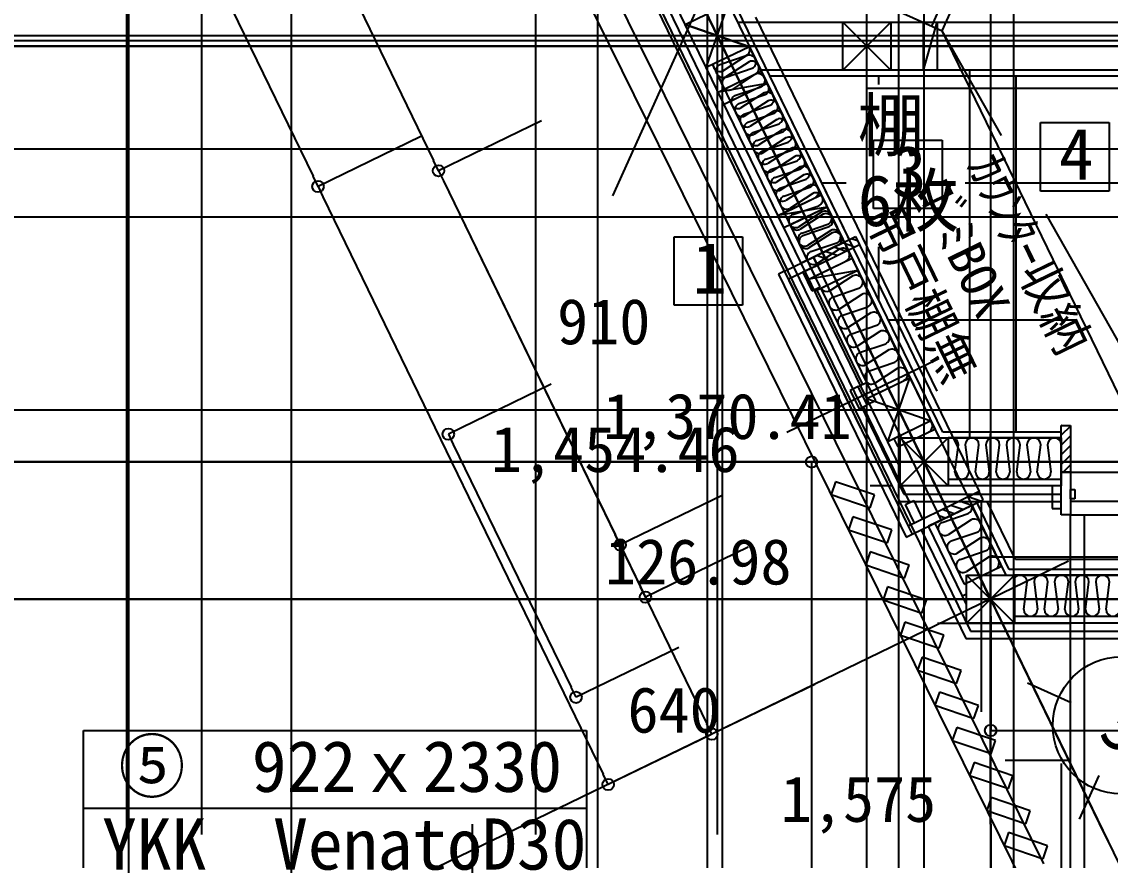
# Model space of a CAD drawing. Header units: metres. Extents: x 10861 to 26950, y 7268 to 22901.
# Drawn here: x 16245 to 18626, y 9954 to 11788 of the extents above; entities that cross this region are included whole.
import ezdxf

# ---------------------------------------------------------------- set-up
doc = ezdxf.new("R2010")
doc.units = ezdxf.units.M

msp = doc.modelspace()

# ---------------------------------------------------------------- linework, layer by layer
at = {"layer": 'COL_1F'}
for p, q in [((17696.1, 11782.4), (17790.6, 11828.2)), ((17741.9, 11687.9), (17790.6, 11828.2)), ((17790.6, 11828.2), (17836.4, 11733.7)), ((18040.7, 11682.5), (18040.7, 11787.5)), ((18040.7, 11787.5), (18145.7, 11787.5)), ((18145.7, 11682.5), (18040.7, 11787.5)), ((18040.7, 11682.5), (18145.7, 11787.5)), ((18145.7, 11787.5), (18145.7, 11682.5)), ((17741.9, 11687.9), (17696.1, 11782.4)), ((17696.1, 11782.4), (17836.4, 11733.7)), ((17836.4, 11733.7), (17741.9, 11687.9)), ((18145.7, 11682.5), (18040.7, 11682.5)), ((18093.2, 10963.6), (18187.7, 11009.4)), ((18139, 10869.1), (18187.7, 11009.4)), ((18187.7, 11009.4), (18233.5, 10914.9)), ((18139, 10869.1), (18093.2, 10963.6)), ((18093.2, 10963.6), (18233.5, 10914.9)), ((18233.5, 10914.9), (18139, 10869.1)), ((18166.2, 10877.5), (18271.2, 10877.5)), ((18166.2, 10772.5), (18166.2, 10877.5)), ((18166.2, 10772.5), (18271.2, 10877.5)), ((18166.2, 10877.5), (18271.2, 10772.5)), ((18271.2, 10877.5), (18271.2, 10772.5)), ((18271.2, 10772.5), (18166.2, 10772.5))]:
    msp.add_line(p, q, dxfattribs=at)
at = {"layer": 'COL_2F'}
for p, q in [((17696.1, 11782.4), (17790.6, 11828.2)), ((17741.9, 11687.9), (17790.6, 11828.2)), ((17790.6, 11828.2), (17836.4, 11733.7)), ((17741.9, 11687.9), (17696.1, 11782.4)), ((17836.4, 11733.7), (17696.1, 11782.4)), ((17836.4, 11733.7), (17741.9, 11687.9)), ((18311.7, 10472.5), (18311.7, 10577.5)), ((18311.7, 10577.5), (18416.7, 10577.5)), ((18416.7, 10472.5), (18311.7, 10577.5)), ((18311.7, 10472.5), (18416.7, 10577.5)), ((18416.7, 10577.5), (18416.7, 10472.5)), ((18416.7, 10472.5), (18311.7, 10472.5))]:
    msp.add_line(p, q, dxfattribs=at)
at = {"layer": 'GLID'}
for p, q in [((16474.6, 10010), (16474.6, 22205)), ((16474.6, 10010), (16474.6, 22205)), ((16474.6, 10010), (16474.6, 22205)), ((16478.7, 9325), (16478.7, 22205)), ((16478.7, 9325), (16478.7, 22205)), ((16478.7, 9325), (16478.7, 22205)), ((16638.6, 10010), (16638.6, 22205)), ((16638.6, 10010), (16638.6, 22205)), ((16638.6, 10010), (16638.6, 22205)), ((16834.7, 9325), (16834.7, 22205)), ((16834.7, 9325), (16834.7, 22205)), ((16834.7, 9325), (16834.7, 22205)), ((17369.1, 10010), (17369.1, 22205)), ((17369.1, 10010), (17369.1, 22205)), ((17369.1, 10010), (17369.1, 22205)), ((17504.7, 9325), (17504.7, 22205)), ((17504.7, 9325), (17504.7, 22205)), ((17504.7, 9325), (17504.7, 22205)), ((17744.7, 9325), (17744.7, 22205)), ((17744.7, 9325), (17744.7, 22205)), ((17744.7, 9325), (17744.7, 22205)), ((17766.3, 10010), (17766.3, 22205)), ((17766.3, 10010), (17766.3, 22205)), ((17766.3, 10010), (17766.3, 22205)), ((18093.3, 9325), (18093.3, 22205)), ((18093.3, 9325), (18093.3, 22205)), ((18093.3, 9325), (18093.3, 22205)), ((18163.4, 10010), (18163.4, 22205)), ((18163.4, 10010), (18163.4, 22205)), ((18163.4, 10010), (18163.4, 22205)), ((18218.8, 9325), (18218.8, 22205)), ((18218.8, 9325), (18218.8, 22205)), ((18218.8, 9325), (18218.8, 22205)), ((18364.3, 10010), (18364.3, 22205)), ((18364.3, 10010), (18364.3, 22205)), ((18364.3, 10010), (18364.3, 22205)), ((18414.7, 9325), (18414.7, 22205)), ((18414.7, 9325), (18414.7, 22205)), ((18414.7, 9325), (18414.7, 22205)), ((18614.1, 10010), (14765.1, 17946)), ((18614.1, 10010), (14765.1, 17946)), ((18614.1, 10010), (14765.1, 17946)), ((18480.6, 9945.4), (14580.1, 17856.1)), ((18480.6, 9945.4), (14580.1, 17856.1)), ((18480.6, 9945.4), (14580.1, 17856.1)), ((13801.7, 11747), (24358.1, 11747)), ((13801.7, 11747), (24358.1, 11747)), ((13801.7, 11747), (24358.1, 11747)), ((13953.4, 11758), (24358.1, 11758)), ((13953.4, 11758), (24358.1, 11758)), ((13953.4, 11758), (24358.1, 11758)), ((13514.7, 11735), (24358.1, 11735)), ((13514.7, 11735), (24358.1, 11735)), ((13514.7, 11735), (24358.1, 11735)), ((13514.7, 11510), (24358.1, 11510)), ((13514.7, 11510), (24358.1, 11510)), ((13514.7, 11510), (24358.1, 11510)), ((13514.7, 11361.6), (24358.1, 11361.6)), ((13514.7, 11361.6), (24358.1, 11361.6)), ((13514.7, 11361.6), (24358.1, 11361.6)), ((13514.7, 10939.3), (24358.1, 10939.3)), ((13514.7, 10939.3), (24358.1, 10939.3)), ((13514.7, 10939.3), (24358.1, 10939.3)), ((13514.7, 10825), (24358.1, 10825)), ((13514.7, 10825), (24358.1, 10825)), ((13514.7, 10825), (24358.1, 10825)), ((13514.7, 10525), (24358.1, 10525)), ((13514.7, 10525), (24358.1, 10525)), ((13514.7, 10525), (24358.1, 10525)), ((18540.7, 10297.7), (18445, 10340.8)), ((18540.7, 10297.7), (18445, 10340.8)), ((18540.7, 10297.7), (18445, 10340.8)), ((18600.9, 10139), (18557.8, 10043.3)), ((18600.9, 10139), (18557.8, 10043.3)), ((18600.9, 10139), (18557.8, 10043.3))]:
    msp.add_line(p, q, dxfattribs=at)
msp.add_circle((18650.1, 10248.5), 150, dxfattribs=at)
msp.add_circle((18650.1, 10248.5), 150, dxfattribs=at)
msp.add_circle((18650.1, 10248.5), 150, dxfattribs=at)
at = {"layer": 'WALL_BRACED_1F'}
for p, q in [((17683, 11717.7), (17285.9, 12536.5)), ((17683, 11717.7), (17285.9, 12536.5)), ((17849.5, 11798.4), (18246.6, 10979.6)), ((17849.5, 11798.4), (18246.6, 10979.6)), ((18080.1, 10898.9), (17683, 11717.7)), ((18080.1, 10898.9), (17683, 11717.7)), ((19003.2, 11642.5), (18093.2, 11642.5)), ((19003.2, 11642.5), (18093.2, 11642.5)), ((18473.2, 11417.5), (18473.2, 11567.5)), ((18473.2, 11567.5), (18623.2, 11567.5)), ((18623.2, 11567.5), (18623.2, 11417.5)), ((18108, 11379.5), (18108, 11529.5)), ((18108, 11529.5), (18258, 11529.5)), ((18258, 11529.5), (18258, 11379.5)), ((18623.2, 11417.5), (18473.2, 11417.5)), ((18258, 11379.5), (18108, 11379.5)), ((17671.6, 11167.8), (17671.6, 11317.8)), ((17671.6, 11317.8), (17821.6, 11317.8)), ((17821.6, 11317.8), (17821.6, 11167.8)), ((17821.6, 11167.8), (17671.6, 11167.8))]:
    msp.add_line(p, q, dxfattribs=at)
at = {"layer": 'WALL_BRACED_2F'}
for p, q in [((17683, 11717.7), (17285.9, 12536.5)), ((17683, 11717.7), (17285.9, 12536.5)), ((18364.3, 10617.5), (19274.3, 10617.5))]:
    msp.add_line(p, q, dxfattribs=at)
at = {"layer": 'WALL_NORMAL_1F'}
for p, q in [((17169.1, 12791), (18164.6, 10738.5)), ((17183.5, 12798), (18174.6, 10754.5)), ((17696.1, 11782.4), (17344.8, 12506.7)), ((17810.3, 11787.5), (18040.7, 11787.5)), ((18145.7, 11787.5), (18950.7, 11787.5)), ((18217.4, 11682.5), (18217.4, 11787.5)), ((18217.4, 11787.5), (18247.4, 11787.5)), ((18217.4, 11682.5), (18247.4, 11787.5)), ((18247.4, 11787.5), (18247.4, 11682.5)), ((17836.4, 11733.7), (18187.7, 11009.4)), ((18093.2, 10963.6), (17741.9, 11687.9)), ((17767.9, 11634.4), (17862.3, 11680.2)), ((18040.7, 11682.5), (17861.2, 11682.5)), ((17862.3, 11680.2), (17875.4, 11653.2)), ((18259.5, 10890), (17881.2, 11670)), ((17881.2, 11670), (19305.1, 11670)), ((18950.7, 11682.5), (18145.7, 11682.5)), ((18247.4, 11682.5), (18217.4, 11682.5)), ((17875.4, 11653.2), (17767.9, 11634.4)), ((17875.4, 11653.2), (17780.9, 11607.4)), ((17780.9, 11607.4), (17767.9, 11634.4)), ((17966.4, 11225), (18060.9, 11270.8)), ((18060.9, 11270.8), (18074, 11243.8)), ((18074, 11243.8), (17966.4, 11225)), ((18074, 11243.8), (17979.5, 11198)), ((17979.5, 11198), (17966.4, 11225)), ((18233.5, 10914.9), (18251.6, 10877.5)), ((18518.7, 10890), (18259.5, 10890)), ((18166.2, 10812.9), (18139, 10869.1)), ((18271.2, 10877.5), (18518.7, 10877.5)), ((18518.7, 10877.5), (18518.7, 10772.5)), ((18518.7, 10772.5), (18271.2, 10772.5)), ((18174.6, 10754.5), (18518.7, 10754.5)), ((18164.6, 10738.5), (18310.1, 10438.5)), ((18164.6, 10738.5), (18518.7, 10738.5)), ((18418.4, 10611.5), (18356.8, 10738.5)), ((19716.5, 10611.5), (18418.4, 10611.5)), ((18310.1, 10438.5), (19828.4, 10438.5))]:
    msp.add_line(p, q, dxfattribs=at)
at = {"layer": 'WALL_NORMAL_2F'}
for p, q in [((18055.1, 11311.4), (17331.8, 12802.7)), ((17209.9, 12743.6), (17933.2, 11252.3)), ((17195.5, 12736.6), (17918.8, 11245.3)), ((17696.1, 11782.4), (17344.8, 12506.7)), ((17836.4, 11733.7), (18043.8, 11306)), ((17949.4, 11260.1), (17741.9, 11687.9)), ((17899, 11364), (17993.5, 11409.8)), ((17993.5, 11409.8), (18006.6, 11382.8)), ((18006.6, 11382.8), (17899, 11364)), ((18006.6, 11382.8), (17912.1, 11337)), ((17912.1, 11337), (17899, 11364)), ((18043.8, 11306), (17949.4, 11260.1)), ((18323.1, 10730.1), (18228.6, 10684.3)), ((18323.1, 10730.1), (18397.1, 10577.5)), ((18405, 10590), (18334.4, 10735.6)), ((18198.1, 10669.5), (18310.1, 10438.5)), ((18212.4, 10676.4), (18320.1, 10454.5)), ((18302.7, 10531.7), (18228.6, 10684.3)), ((19730.4, 10590), (18405, 10590)), ((18416.7, 10577.5), (19221.7, 10577.5)), ((18311.7, 10536.1), (18302.7, 10531.7)), ((18311.7, 10512.9), (18302.7, 10531.7)), ((18320.1, 10454.5), (19818, 10454.5)), ((19221.7, 10472.5), (18416.7, 10472.5)), ((18310.1, 10438.5), (19828.4, 10438.5))]:
    msp.add_line(p, q, dxfattribs=at)
at = {"layer": 'カタログ部品(厨房設備)_2F'}
for p, q in [((18235.2, 11778.9), (18481.4, 12326.1)), ((18257.9, 11768.5), (18504.1, 12315.6)), ((17862.5, 11946.4), (18257.9, 11768.5))]:
    msp.add_line(p, q, dxfattribs=at)
at = {"layer": 'データ 001_1F'}
for p, q in [((15736.2, 15943.7), (19509.7, 8163.2)), ((15812.7, 13654.7), (16881.8, 11450.3)), ((16770.2, 12258.6), (17145.5, 11484.8)), ((16770.2, 12258.6), (17145.5, 11484.8)), ((17777.4, 11662.4), (17777.4, 11912.4)), ((18093.2, 11662.4), (18093.2, 11912.4)), ((17777.4, 7985), (17777.4, 11842.7)), ((18163.3, 7985), (18163.3, 11842.7)), ((18163.3, 7985), (18163.3, 11842.7)), ((19686, 11735), (11375, 11735)), ((17777.4, 11662.4), (17777.4, 11662.4)), ((18093.2, 11662.4), (18093.2, 11662.4)), ((18093.2, 11662.4), (18093.2, 11662.4)), ((17381.4, 11571.4), (17156.4, 11462.3)), ((17381.4, 11571.4), (17156.4, 11462.3)), ((17381.4, 11571.4), (17381.4, 11571.4)), ((17381.4, 11571.4), (17381.4, 11571.4)), ((17381.4, 11571.4), (17381.4, 11571.4)), ((17381.4, 11571.4), (17381.4, 11571.4)), ((17117.7, 11536.9), (16892.7, 11427.8)), ((17117.7, 11536.9), (16892.7, 11427.8)), ((17117.7, 11536.9), (17117.7, 11536.9)), ((17117.7, 11536.9), (17117.7, 11536.9)), ((17156.4, 11462.3), (17145.5, 11484.8)), ((17156.4, 11462.3), (17145.5, 11484.8)), ((17156.4, 11462.3), (17156.4, 11462.3)), ((17156.4, 11462.3), (17167.3, 11439.8)), ((17156.4, 11462.3), (17167.3, 11439.8)), ((17156.4, 11462.3), (17156.4, 11462.3)), ((16892.7, 11427.8), (16881.8, 11450.3)), ((17167.3, 11439.8), (17542.6, 10666)), ((17167.3, 11439.8), (17743.5, 10251.7)), ((16892.7, 11427.8), (16892.7, 11427.8)), ((16892.7, 11427.8), (16903.6, 11405.3)), ((16903.6, 11405.3), (17516.5, 10141.6)), ((18218.7, 7985), (18218.7, 10961)), ((26162.5, 10825), (11375, 10825)), ((18222.5, 10825), (17972.5, 10825)), ((17972.5, 10825), (17972.5, 10800)), ((18222.5, 10825), (18222.5, 10825)), ((17972.5, 10800), (17972.5, 9275)), ((17778.5, 10752.6), (17553.5, 10643.5)), ((17778.5, 10752.6), (17553.5, 10643.5)), ((17778.5, 10752.6), (17778.5, 10752.6)), ((17778.5, 10752.6), (17778.5, 10752.6)), ((17553.5, 10643.5), (17542.6, 10666)), ((17553.5, 10643.5), (17553.5, 10643.5)), ((17553.5, 10643.5), (17564.4, 10621)), ((17564.4, 10621), (17598, 10551.7)), ((17833.9, 10638.3), (17608.9, 10529.3)), ((17833.9, 10638.3), (17833.9, 10638.3)), ((17608.9, 10529.3), (17598, 10551.7)), ((17608.9, 10529.3), (17608.9, 10529.3)), ((18364.3, 10487.5), (18364.3, 10237.5)), ((18364.3, 10487.5), (18364.3, 10487.5)), ((17979.4, 10338.3), (17754.5, 10229.2)), ((17979.4, 10338.3), (17979.4, 10338.3)), ((17754.5, 10229.2), (17743.5, 10251.7)), ((16380, 8877.5), (16380, 10237.5)), ((16380, 10237.5), (17480, 10237.5)), ((17480, 10237.5), (17480, 8877.5)), ((17752.4, 10228.2), (17527.4, 10119.1)), ((17752.4, 10228.2), (17752.4, 10228.2)), ((17754.5, 10229.2), (17754.5, 10229.2)), ((18364.3, 10237.5), (18389.3, 10237.5)), ((18389.3, 10237.5), (19249.3, 10237.5)), ((17527.4, 10119.1), (17516.5, 10141.6)), ((17527.4, 10119.1), (17527.4, 10119.1)), ((16380, 10067.5), (17480, 10067.5)), ((17229.7, 10032.5), (17229.7, 10032.5)), ((17229.7, 10032.5), (17229.7, 9782.5)), ((17229.7, 10032.5), (17229.7, 10032.5)), ((18364.3, 10032.5), (18364.3, 10032.5)), ((18364.3, 10032.5), (18364.3, 9782.5)), ((18364.3, 10032.5), (18364.3, 10032.5))]:
    msp.add_line(p, q, dxfattribs=at)
for centre in [(17156.4, 11462.3), (17156.4, 11462.3), (17156.4, 11462.3), (17156.4, 11462.3), (16892.7, 11427.8), (16892.7, 11427.8), (17972.5, 10825), (17553.5, 10643.5), (17553.5, 10643.5), (17608.9, 10529.3), (17754.5, 10229.2), (18364.3, 10237.5), (17527.4, 10119.1)]:
    msp.add_circle(centre, 12.5, dxfattribs=at)
at = {"layer": 'データ 001_2F'}
for p, q in [((17504.7, 10826.2), (17504.7, 21845)), ((18621.8, 9993.9), (16402.1, 14570.7)), ((17537.6, 11407.1), (18615.5, 13802.4)), ((15812.7, 13654.7), (16881.8, 11450.3)), ((16770.2, 12258.6), (17145.5, 11484.8)), ((18716.2, 10823.6), (18257.9, 11768.5)), ((17381.4, 11571.4), (17156.4, 11462.3)), ((17381.4, 11571.4), (17381.4, 11571.4)), ((17381.4, 11571.4), (17381.4, 11571.4)), ((17117.7, 11536.9), (16892.7, 11427.8)), ((17117.7, 11536.9), (16892.7, 11427.8)), ((17117.7, 11536.9), (17117.7, 11536.9)), ((17117.7, 11536.9), (17117.7, 11536.9)), ((17156.4, 11462.3), (17145.5, 11484.8)), ((17156.4, 11462.3), (17167.3, 11439.8)), ((17156.4, 11462.3), (17156.4, 11462.3)), ((16892.7, 11427.8), (16881.8, 11450.3)), ((17167.3, 11439.8), (17743.5, 10251.7)), ((16892.7, 11427.8), (16892.7, 11427.8)), ((16892.7, 11427.8), (16903.6, 11405.3)), ((16903.6, 11405.3), (17516.5, 10141.6)), ((18364.2, 10032.5), (18364.2, 10886.5)), ((18534.5, 10607.6), (17153, 9937.5)), ((26162.5, 10525), (11375, 10525)), ((18364.2, 10487.5), (18364.2, 10237.5)), ((18364.2, 10487.5), (18364.2, 10487.5)), ((17979.4, 10338.3), (17754.4, 10229.3)), ((17979.4, 10338.3), (17979.4, 10338.3)), ((17754.4, 10229.3), (17743.5, 10251.7)), ((17752.4, 10228.2), (17527.4, 10119.2)), ((17752.4, 10228.2), (17752.4, 10228.2)), ((17754.4, 10229.3), (17754.4, 10229.3)), ((18364.2, 10237.5), (18389.2, 10237.5)), ((18389.2, 10237.5), (19249.2, 10237.5)), ((17527.4, 10119.2), (17516.5, 10141.6)), ((17527.4, 10119.2), (17527.4, 10119.2)), ((17229.7, 10032.5), (17229.7, 10032.5)), ((17229.7, 10032.5), (17229.7, 9782.5)), ((17229.7, 10032.5), (17229.7, 10032.5)), ((18364.2, 10032.5), (18364.2, 10032.5)), ((18364.2, 10032.5), (18364.2, 9782.5)), ((18364.2, 10032.5), (18364.2, 10032.5))]:
    msp.add_line(p, q, dxfattribs=at)
for centre in [(17156.4, 11462.3), (17156.4, 11462.3), (16892.7, 11427.8), (16892.7, 11427.8), (17754.4, 10229.3), (18364.2, 10237.5), (17527.4, 10119.2)]:
    msp.add_circle(centre, 12.5, dxfattribs=at)
at = {"layer": 'データ 001_3F'}
for p, q in [((18364.2, 10525), (16638.6, 14083.1)), ((19772.5, 10525), (18364.2, 10525))]:
    msp.add_line(p, q, dxfattribs=at)
at = {"layer": 'ポーチ_1F'}
for p, q in [((18148.1, 10772.5), (18100.4, 10772.5)), ((18344.1, 10278.3), (18344.1, 10738.5)), ((18248.3, 10472.5), (18538.7, 10472.5)), ((18396.3, 10172.5), (18538.7, 10172.5))]:
    msp.add_line(p, q, dxfattribs=at)
at = {"layer": '外装ルーバー_1F'}
for p, q in [((18024.8, 10781.9), (18015.2, 10753.5)), ((18110.1, 10753), (18024.8, 10781.9)), ((18015.2, 10753.5), (18100.4, 10724.5)), ((18100.4, 10724.5), (18110.1, 10753)), ((18062.7, 10705.1), (18053.1, 10676.7)), ((18147.9, 10676.2), (18062.7, 10705.1)), ((18053.1, 10676.7), (18138.3, 10647.7)), ((18138.3, 10647.7), (18147.9, 10676.2)), ((18100.6, 10628.3), (18090.9, 10599.9)), ((18185.8, 10599.4), (18100.6, 10628.3)), ((18090.9, 10599.9), (18176.1, 10570.9)), ((18176.1, 10570.9), (18185.8, 10599.4)), ((18138.4, 10551.5), (18128.8, 10523.1)), ((18223.7, 10522.6), (18138.4, 10551.5)), ((18128.8, 10523.1), (18214, 10494.1)), ((18214, 10494.1), (18223.7, 10522.6)), ((18176.3, 10474.7), (18166.7, 10446.3)), ((18261.5, 10445.8), (18176.3, 10474.7)), ((18166.7, 10446.3), (18251.9, 10417.4)), ((18251.9, 10417.4), (18261.5, 10445.8)), ((18214.2, 10397.9), (18204.5, 10369.5)), ((18299.4, 10369), (18214.2, 10397.9)), ((18204.5, 10369.5), (18289.7, 10340.6)), ((18289.7, 10340.6), (18299.4, 10369)), ((18252, 10321.1), (18242.4, 10292.7)), ((18337.3, 10292.2), (18252, 10321.1)), ((18242.4, 10292.7), (18327.6, 10263.8)), ((18327.6, 10263.8), (18337.3, 10292.2)), ((18289.9, 10244.3), (18280.3, 10215.9)), ((18375.1, 10215.4), (18289.9, 10244.3)), ((18280.3, 10215.9), (18365.5, 10187)), ((18365.5, 10187), (18375.1, 10215.4)), ((18327.8, 10167.5), (18318.1, 10139.1)), ((18413, 10138.6), (18327.8, 10167.5)), ((18318.1, 10139.1), (18403.3, 10110.2)), ((18403.3, 10110.2), (18413, 10138.6)), ((18365.6, 10090.7), (18356, 10062.3)), ((18450.9, 10061.8), (18365.6, 10090.7)), ((18356, 10062.3), (18441.2, 10033.4)), ((18441.2, 10033.4), (18450.9, 10061.8)), ((18403.5, 10013.9), (18393.9, 9985.5)), ((18488.7, 9985), (18403.5, 10013.9)), ((18393.9, 9985.5), (18479.1, 9956.6)), ((18479.1, 9956.6), (18488.7, 9985))]:
    msp.add_line(p, q, dxfattribs=at)
at = {"layer": '床仕上_1F'}
for p, q in [((18119.1, 11670), (18119.1, 11650.6)), ((18419.1, 11670), (18419.1, 10890)), ((18048.2, 11435), (17995.1, 11435)), ((18798.2, 11435), (18308.2, 11435)), ((18119.1, 11295.6), (18119.1, 11179.5)), ((18553.2, 11135), (18140.6, 11135))]:
    msp.add_line(p, q, dxfattribs=at)
at = {"layer": '建具(金属戸)_1F'}
for p, q in [((18518.7, 10802.5), (18518.7, 10905)), ((18518.7, 10905), (18538.7, 10905)), ((18519.3, 10905), (18518.7, 10904.5)), ((18538.7, 10903.3), (18518.7, 10883.3)), ((18538.7, 10905), (18538.7, 10802.5)), ((18538.7, 10882.1), (18518.7, 10862.1)), ((18538.7, 10860.9), (18518.7, 10840.9)), ((18538.7, 10839.6), (18518.7, 10819.6)), ((18538.7, 10818.4), (18522.8, 10802.5)), ((18518.7, 10802.5), (18538.7, 10802.5)), ((18518.7, 10709.5), (18518.7, 10802.5)), ((18538.7, 10802.5), (18518.7, 10802.5)), ((18538.7, 10802.5), (18538.7, 10709.5)), ((18538.7, 10802.5), (19420.7, 10802.5)), ((18518.7, 10772.5), (18498.7, 10772.5)), ((18498.7, 10772.5), (18498.7, 10723.5)), ((18518.7, 10723.5), (18518.7, 10772.5)), ((18538.7, 10764.5), (18548.7, 10764.5)), ((18538.7, 10744.5), (18538.7, 10764.5)), ((18548.7, 10764.5), (18548.7, 10744.5)), ((18548.7, 10744.5), (18538.7, 10744.5)), ((18538.7, 10739.5), (19420.7, 10739.5)), ((18498.7, 10723.5), (18518.7, 10723.5)), ((18538.7, 10709.5), (18518.7, 10709.5)), ((18538.7, 10709.5), (19420.7, 10709.5)), ((18538.7, 10709.5), (18568.7, 10709.5)), ((18538.7, 9827.5), (18538.7, 10709.5)), ((18568.7, 10709.5), (18568.7, 9827.5)), ((18518.7, 10165), (18518.7, 9915)), ((18518.7, 10165), (18518.7, 10165))]:
    msp.add_line(p, q, dxfattribs=at)
msp.add_arc((18538.7, 10709.5), 882, -90, 0, dxfattribs=at)
at = {"layer": '建具(金属窓)_2F'}
for p, q in [((17976.4, 11273.2), (18068.6, 11318)), ((18073, 11308.8), (18059.4, 11313.5)), ((18068.6, 11318), (18077.3, 11300)), ((18077.3, 11300), (17985.1, 11255.2)), ((18047.9, 11285.7), (18021.2, 11295)), ((18067, 11295), (18040.3, 11304.2)), ((18077.3, 11300), (18339.1, 10760.1)), ((17913.4, 11242.7), (17976.4, 11273.2)), ((17976.4, 11273.2), (17985.1, 11255.2)), ((17985.1, 11255.2), (17976.4, 11273.2)), ((18009.8, 11267.2), (17983, 11276.5)), ((18028.8, 11276.5), (18002.1, 11285.7)), ((17913.4, 11242.7), (17899.9, 11236.1)), ((17922.1, 11224.7), (17913.4, 11242.7)), ((17985.1, 11255.2), (17922.1, 11224.7)), ((17971.6, 11248.7), (17953.6, 11240)), ((17953.6, 11240), (17973.2, 11199.5)), ((17991.2, 11208.2), (17971.6, 11248.7)), ((17990.7, 11258), (17982.4, 11260.8)), ((17985.1, 11255.2), (18246.9, 10715.4)), ((17899.9, 11236.1), (18179.2, 10660.3)), ((17922.1, 11224.7), (18183.9, 10684.8)), ((17973.2, 11199.5), (17991.2, 11208.2)), ((17982.2, 11203.8), (18083.7, 10994.6)), ((18251, 11050.8), (17918, 10889.3)), ((17402.8, 10995), (17177.8, 10885.9)), ((17402.8, 10995), (17402.8, 10995)), ((18074.7, 10990.3), (18056.7, 10981.6)), ((18056.7, 10981.6), (18076.3, 10941.1)), ((18074.7, 10990.3), (18092.7, 10999)), ((18094.3, 10949.8), (18074.7, 10990.3)), ((18094.3, 10949.8), (18074.7, 10990.3)), ((18092.7, 10999), (18112.3, 10958.5)), ((18112.3, 10958.5), (18094.3, 10949.8)), ((18076.3, 10941.1), (18094.3, 10949.8)), ((18085.3, 10945.4), (18186.8, 10736.2)), ((17177.8, 10885.9), (17188.7, 10863.4)), ((17188.7, 10863.4), (17446.2, 10332.6)), ((18177.8, 10731.9), (18195.8, 10740.6)), ((18195.8, 10740.6), (18215.4, 10700.1)), ((18339.1, 10760.1), (18246.9, 10715.4)), ((18255.6, 10697.4), (18347.9, 10742.1)), ((18322.8, 10730), (18296.1, 10739.2)), ((18341.9, 10739.2), (18315.2, 10748.5)), ((18341.5, 10755.3), (18334.3, 10757.8)), ((18347.9, 10742.1), (18339.1, 10760.1)), ((18197.4, 10691.4), (18177.8, 10731.9)), ((18284.6, 10711.5), (18257.9, 10720.7)), ((18303.7, 10720.7), (18277, 10730)), ((18246.9, 10715.4), (18183.9, 10684.8)), ((18192.7, 10666.8), (18255.6, 10697.4)), ((18215.4, 10700.1), (18197.4, 10691.4)), ((18255.6, 10697.4), (18246.9, 10715.4)), ((18246.9, 10715.4), (18255.6, 10697.4)), ((18265.6, 10702.2), (18250.8, 10707.3)), ((18183.9, 10684.8), (18192.7, 10666.8)), ((18179.2, 10660.3), (18192.7, 10666.8)), ((17682, 10419.2), (17457.1, 10310.1)), ((17682, 10419.2), (17682, 10419.2)), ((17457.1, 10310.1), (17446.2, 10332.6)), ((17457.1, 10310.1), (17457.1, 10310.1))]:
    msp.add_line(p, q, dxfattribs=at)
for centre in [(17177.8, 10885.9), (17457.1, 10310.1)]:
    msp.add_circle(centre, 12.5, dxfattribs=at)
at = {"layer": '断熱材_1F'}
for p, q in [((17836.4, 11733.7), (17755.4, 11694.4)), ((17862.3, 11680.2), (17836.4, 11733.7)), ((17755.4, 11694.4), (17781.4, 11640.9)), ((17771.9, 11694.7), (17829.2, 11714.1)), ((17835.7, 11700.6), (17785, 11667.7)), ((17781.4, 11640.9), (17862.3, 11680.2)), ((17875.4, 11653.2), (17794.4, 11613.9)), ((18060.9, 11270.8), (17875.4, 11653.2)), ((17813.4, 11609.2), (17870.7, 11628.7)), ((17794.4, 11613.9), (17979.9, 11231.5)), ((17877.2, 11615.2), (17826.5, 11582.2)), ((17833, 11568.7), (17890.3, 11588.2)), ((17896.8, 11574.7), (17846.1, 11541.7)), ((17852.7, 11528.2), (17909.9, 11547.7)), ((17916.5, 11534.2), (17865.8, 11501.3)), ((17872.3, 11487.8), (17929.6, 11507.2)), ((17936.1, 11493.7), (17885.4, 11460.8)), ((17891.9, 11447.3), (17949.2, 11466.7)), ((17955.7, 11453.2), (17905, 11420.3)), ((17911.6, 11406.8), (17968.8, 11426.2)), ((17975.4, 11412.7), (17924.7, 11379.8)), ((17931.2, 11366.3), (17988.5, 11385.7)), ((17995, 11372.2), (17944.3, 11339.3)), ((17950.9, 11325.8), (18008.1, 11345.2)), ((18014.7, 11331.7), (17963.9, 11298.8)), ((17970.5, 11285.3), (18027.8, 11304.7)), ((18034.3, 11291.2), (17983.6, 11258.3)), ((17979.9, 11231.5), (18060.9, 11270.8)), ((18074, 11243.8), (17993, 11204.5)), ((18187.7, 11009.4), (18074, 11243.8)), ((18062.9, 11232.3), (18012.2, 11199.4)), ((17993, 11204.5), (18106.7, 10970.1)), ((18018.7, 11185.9), (18076, 11205.3)), ((18082.5, 11191.8), (18031.8, 11158.9)), ((18038.4, 11145.4), (18095.6, 11164.8)), ((18102.2, 11151.3), (18051.4, 11118.4)), ((18058, 11104.9), (18115.3, 11124.3)), ((18121.8, 11110.8), (18071.1, 11077.9)), ((18077.6, 11064.4), (18134.9, 11083.8)), ((18141.4, 11070.3), (18090.7, 11037.4)), ((18097.3, 11023.9), (18154.5, 11043.4)), ((18161.1, 11029.9), (18110.4, 10996.9)), ((18106.7, 10970.1), (18187.7, 11009.4)), ((18233.5, 10914.9), (18152.5, 10875.7)), ((18242.1, 10897.1), (18233.5, 10914.9)), ((18161.1, 10857.9), (18242.1, 10897.1)), ((18152.5, 10875.7), (18161.1, 10857.9)), ((18518.7, 10877.5), (18271.2, 10877.5)), ((18271.2, 10877.5), (18271.2, 10787.5)), ((18286.2, 10802.5), (18293.7, 10862.5)), ((18308.7, 10862.5), (18316.2, 10802.5)), ((18331.2, 10802.5), (18338.7, 10862.5)), ((18353.7, 10862.5), (18361.2, 10802.5)), ((18376.2, 10802.5), (18383.7, 10862.5)), ((18398.7, 10862.5), (18406.2, 10802.5)), ((18421.2, 10802.5), (18428.7, 10862.5)), ((18443.7, 10862.5), (18451.2, 10802.5)), ((18466.2, 10802.5), (18473.7, 10862.5)), ((18488.7, 10862.5), (18496.2, 10802.5)), ((18518.7, 10787.5), (18518.7, 10877.5)), ((18271.2, 10787.5), (18518.7, 10787.5))]:
    msp.add_line(p, q, dxfattribs=at)
for centre, start, end in [((17822.7, 11727.6), -64.1266, 23.9187), ((17778.5, 11681.2), 115.8734, -64.1266), ((17842.3, 11687.1), -64.1266, 115.8734), ((17864.1, 11642.2), -64.1266, 45.3446), ((17819.9, 11595.7), 115.8734, -64.1266), ((17883.7, 11601.7), -64.1266, 115.8734), ((17903.4, 11561.2), -64.1266, 115.8734), ((17839.6, 11555.2), 115.8734, -64.1266), ((17859.2, 11514.8), 115.8734, -64.1266), ((17923, 11520.7), -64.1266, 115.8734), ((17878.9, 11474.3), 115.8734, -64.1266), ((17942.7, 11480.2), -64.1266, 115.8734), ((17962.3, 11439.7), -64.1266, 115.8734), ((17898.5, 11433.8), 115.8734, -64.1266), ((17918.1, 11393.3), 115.8734, -64.1266), ((17981.9, 11399.2), -64.1266, 115.8734), ((17937.8, 11352.8), 115.8734, -64.1266), ((18001.6, 11358.7), -64.1266, 115.8734), ((17957.4, 11312.3), 115.8734, -64.1266), ((18021.2, 11318.2), -64.1266, 115.8734), ((18040.8, 11277.8), -64.1266, 115.8734), ((17977, 11271.8), 115.8734, -64.1266), ((18069.4, 11218.8), -64.1266, 115.8734), ((18005.6, 11212.9), -146.5092, -64.1266), ((18089.1, 11178.3), -64.1266, 115.8734), ((18025.3, 11172.4), 115.8734, -64.1266), ((18044.9, 11131.9), 115.8734, -64.1266), ((18108.7, 11137.8), -64.1266, 115.8734), ((18064.5, 11091.4), 115.8734, -64.1266), ((18128.3, 11097.3), -64.1266, 115.8734), ((18084.2, 11050.9), 115.8734, -64.1266), ((18148, 11056.9), -64.1266, 115.8734), ((18167.6, 11016.4), -64.1266, 115.8734), ((18103.8, 11010.4), 115.8734, -64.1266), ((18222.1, 10904.1), -64.1266, 44.4436), ((18278.7, 10862.5), 0, 120), ((18323.7, 10862.5), 0, 180), ((18368.7, 10862.5), 0, 180), ((18413.7, 10862.5), 0, 180), ((18458.7, 10862.5), 0, 180), ((18503.7, 10862.5), 0, 180), ((18301.2, 10802.5), 180, 0), ((18346.2, 10802.5), 180, 0), ((18391.2, 10802.5), 180, 0), ((18436.2, 10802.5), 180, 0), ((18481.2, 10802.5), 180, 0)]:
    msp.add_arc(centre, 15, start, end, dxfattribs=at)
at = {"layer": '断熱材_2F'}
for p, q in [((17836.4, 11733.7), (17755.4, 11694.4)), ((17993.5, 11409.8), (17836.4, 11733.7)), ((17755.4, 11694.4), (17912.5, 11370.5)), ((17829.4, 11713.7), (17778.7, 11680.7)), ((17785.3, 11667.2), (17842.5, 11686.7)), ((17849.1, 11673.2), (17798.4, 11640.2)), ((17804.9, 11626.7), (17862.2, 11646.2)), ((17868.7, 11632.7), (17818, 11599.7)), ((17824.5, 11586.2), (17881.8, 11605.7)), ((17888.3, 11592.2), (17837.6, 11559.3)), ((17844.2, 11545.8), (17901.4, 11565.2)), ((17908, 11551.7), (17857.3, 11518.8)), ((17863.8, 11505.3), (17921.1, 11524.7)), ((17927.6, 11511.2), (17876.9, 11478.3)), ((17883.5, 11464.8), (17940.7, 11484.2)), ((17947.3, 11470.7), (17896.5, 11437.8)), ((17903.1, 11424.3), (17960.3, 11443.7)), ((17966.9, 11430.2), (17916.2, 11397.3)), ((17912.5, 11370.5), (17993.5, 11409.8)), ((18006.6, 11382.8), (17925.6, 11343.5)), ((18043.8, 11306), (18006.6, 11382.8)), ((17997.6, 11366.9), (17946.9, 11334)), ((17925.6, 11343.5), (17962.9, 11266.7)), ((17953.4, 11320.5), (18010.7, 11339.9)), ((18017.2, 11326.4), (17966.5, 11293.5)), ((17962.9, 11266.7), (18043.8, 11306)), ((18323.1, 10730.1), (18242.1, 10690.8)), ((18387.6, 10597.1), (18323.1, 10730.1)), ((18257.9, 10692.6), (18315.2, 10712.1)), ((18321.7, 10698.6), (18271, 10665.6)), ((18242.1, 10690.8), (18306.6, 10557.9)), ((18277.6, 10652.1), (18334.8, 10671.6)), ((18341.4, 10658.1), (18290.7, 10625.1)), ((18297.2, 10611.7), (18354.5, 10631.1)), ((18306.6, 10557.9), (18387.6, 10597.1)), ((18361, 10617.6), (18310.3, 10584.7)), ((18804.2, 10577.5), (18416.7, 10577.5)), ((18416.7, 10577.5), (18416.7, 10487.5)), ((18436.7, 10502.5), (18444.2, 10562.5)), ((18459.2, 10562.5), (18466.7, 10502.5)), ((18481.7, 10502.5), (18489.2, 10562.5)), ((18504.2, 10562.5), (18511.7, 10502.5)), ((18526.7, 10502.5), (18534.2, 10562.5)), ((18549.2, 10562.5), (18556.7, 10502.5)), ((18571.7, 10502.5), (18579.2, 10562.5)), ((18594.2, 10562.5), (18601.7, 10502.5)), ((18616.7, 10502.5), (18624.2, 10562.5)), ((18416.7, 10487.5), (18804.2, 10487.5))]:
    msp.add_line(p, q, dxfattribs=at)
for centre, start, end in [((17772.2, 11694.2), 175.7673, -64.1266), ((17836, 11700.2), -64.1266, 115.8734), ((17855.6, 11659.7), -64.1266, 115.8734), ((17791.8, 11653.7), 115.8734, -64.1266), ((17811.4, 11613.2), 115.8734, -64.1266), ((17875.3, 11619.2), -64.1266, 115.8734), ((17831.1, 11572.8), 115.8734, -64.1266), ((17894.9, 11578.7), -64.1266, 115.8734), ((17914.5, 11538.2), -64.1266, 115.8734), ((17850.7, 11532.3), 115.8734, -64.1266), ((17870.4, 11491.8), 115.8734, -64.1266), ((17934.2, 11497.7), -64.1266, 115.8734), ((17890, 11451.3), 115.8734, -64.1266), ((17953.8, 11457.2), -64.1266, 115.8734), ((17973.4, 11416.7), -64.1266, 115.8734), ((17909.6, 11410.8), 115.8734, -64.1266), ((18004.2, 11353.4), -64.1266, 115.8734), ((17940.3, 11347.5), -165.2209, -64.1266), ((17960, 11307), 115.8734, -64.1266), ((18023.8, 11312.9), -64.1266, 115.8734), ((18308.7, 10725.6), -64.1266, 17.3957), ((18264.5, 10679.1), 115.8734, -64.1266), ((18328.3, 10685.1), -64.1266, 115.8734), ((18284.1, 10638.6), 115.8734, -64.1266), ((18347.9, 10644.6), -64.1266, 115.8734), ((18303.8, 10598.2), 115.8734, -64.1266), ((18367.6, 10604.1), -64.1266, 115.8734), ((18429.2, 10562.5), 0, 146.4427), ((18474.2, 10562.5), 0, 180), ((18519.2, 10562.5), 0, 180), ((18564.2, 10562.5), 0, 180), ((18609.2, 10562.5), 0, 180), ((18451.7, 10502.5), 180, 0), ((18496.7, 10502.5), 180, 0), ((18541.7, 10502.5), 180, 0), ((18586.7, 10502.5), 180, 0), ((18631.7, 10502.5), 180, 0)]:
    msp.add_arc(centre, 15, start, end, dxfattribs=at)
at = {"layer": '水平面_1F'}
for p, q in [((17861.2, 11682.5), (18048.2, 11296.9)), ((18318.7, 11682.5), (17861.2, 11682.5)), ((18318.7, 11682.5), (17861.2, 11682.5)), ((17861.2, 11682.5), (18048.2, 11296.9)), ((18318.7, 11682.5), (17861.2, 11682.5)), ((17861.2, 11682.5), (18048.2, 11296.9)), ((18318.7, 11682.5), (17861.2, 11682.5)), ((17861.2, 11682.5), (18048.2, 11296.9)), ((18318.7, 11682.5), (17861.2, 11682.5)), ((17861.2, 11682.5), (18048.2, 11296.9)), ((18318.7, 11682.5), (17861.2, 11682.5)), ((17861.2, 11682.5), (18048.2, 11296.9)), ((18318.7, 10877.5), (18318.7, 11682.5)), ((18318.7, 10877.5), (18318.7, 11682.5)), ((18318.7, 10877.5), (18318.7, 11682.5)), ((18318.7, 10877.5), (18318.7, 11682.5)), ((18318.7, 10877.5), (18318.7, 11682.5)), ((18318.7, 10877.5), (18318.7, 11682.5)), ((18048.8, 11295.6), (18251.6, 10877.5)), ((18048.8, 11295.6), (18251.6, 10877.5)), ((18048.8, 11295.6), (18251.6, 10877.5)), ((18048.8, 11295.6), (18251.6, 10877.5)), ((18048.8, 11295.6), (18251.6, 10877.5)), ((18048.8, 11295.6), (18251.6, 10877.5)), ((18251.6, 10877.5), (18318.7, 10877.5)), ((18251.6, 10877.5), (18318.7, 10877.5)), ((18251.6, 10877.5), (18318.7, 10877.5)), ((18251.6, 10877.5), (18318.7, 10877.5)), ((18251.6, 10877.5), (18318.7, 10877.5)), ((18251.6, 10877.5), (18318.7, 10877.5))]:
    msp.add_line(p, q, dxfattribs=at)
at = {"layer": '水平面_2F'}
for p, q in [((17790.6, 11828.2), (18397.1, 10577.5)), ((18387.7, 11539.6), (18257.9, 11768.5)), ((18750.5, 10899.9), (18485.3, 11367.5)), ((18397.1, 10577.5), (19738.5, 10577.5))]:
    msp.add_line(p, q, dxfattribs=at)
at = {"layer": '部屋_1F'}
msp.add_line((12701.7, 21530), (19069.8, 8614.6), dxfattribs=at)
at = {"layer": '部屋_2F'}
msp.add_line((12701.7, 21530), (19069.8, 8614.6), dxfattribs=at)

# ---------------------------------------------------------------- texts
at = {"layer": 'GLID'}
msp.add_text('3', height=118.8, rotation=-24.2277, dxfattribs=at).set_placement((18594.7, 10215.8))
msp.add_text('3', height=118.8, rotation=-24.2277, dxfattribs=at).set_placement((18594.7, 10215.8))
msp.add_text('3', height=118.8, rotation=-24.2277, dxfattribs=at).set_placement((18594.7, 10215.8))
at = {"layer": 'WALL_BRACED_1F'}
for s, p in [('4', (18513.2, 11443)), ('3', (18148, 11404.9)), ('1', (17711.6, 11193.3))]:
    msp.add_text(s, height=112, dxfattribs=at).set_placement(p)
at = {"layer": 'データ 001_1F'}
for s, height, p in [('棚', 112, (18073.2, 11506.1)), ('6枚', 112, (18073.2, 11341.1)), ('910', 100, (17415.7, 11082.4)), ('1,370.41', 100, (17516.2, 10875.2)), ('1,454.46', 100, (17270.8, 10802.9)), ('126.98', 100, (17520.5, 10556.9)), ('⑤\u3000922ｘ2330', 112, (16456.6, 10103)), ('1,575', 100, (17905, 10037.5)), ('YKK\u3000VenatoD30', 112, (16420.2, 9933))]:
    msp.add_text(s, height=height, dxfattribs=at).set_placement(p)
at = {"layer": 'データ 001_2F'}
for s, p in [('ｶｳﾝﾀｰ収納', (18310.7, 11474.5)), ('ｺﾞﾐBOX', (18198.2, 11420)), ('吊戸棚無', (18085.8, 11365.4))]:
    msp.add_text(s, height=80, rotation=-64.1266, dxfattribs=at).set_placement(p)
for s, p in [('1,370.41', (17516.2, 10875.2)), ('1,454.46', (17270.8, 10802.9))]:
    msp.add_text(s, height=100, dxfattribs=at).set_placement(p)
at = {"layer": '建具(金属窓)_2F'}
msp.add_text('640', height=100, dxfattribs=at).set_placement((17569.7, 10232.7))

doc.saveas('drawing.dxf')
